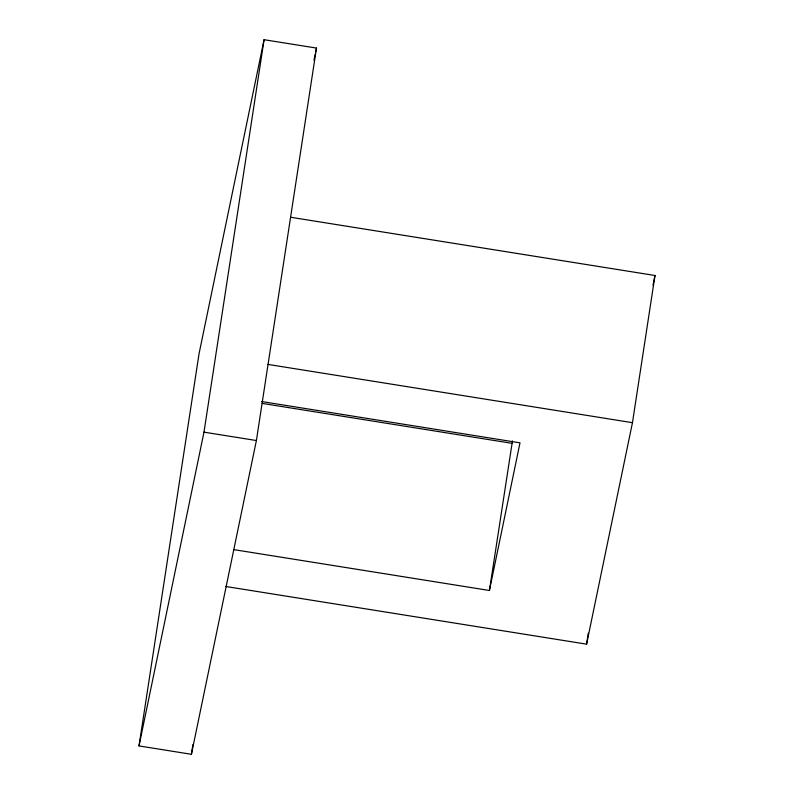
<?xml version="1.0" encoding="UTF-8"?>
<svg xmlns="http://www.w3.org/2000/svg" width="794" height="794" viewBox="0 0 794 794"><rect width="100%" height="100%" fill="white"/><g stroke="black" fill="none" stroke-linecap="round" stroke-linejoin="round"><path stroke-width="1.19" d="M139.01 745.923L199.096 353.469L264.074 39.7L316.488 48.077L256.393 440.531L191.414 754.3L139.01 745.923L203.989 432.154L264.074 39.7M191.414 754.3L192.912 744.524M233.515 549.577L489.422 590.488L512.458 440.898M225.863 586.498L586.587 644.162L588.265 633.215M586.587 644.162L632.461 422.676L654.99 275.498L290.594 217.248M313.977 60.195L315.228 54.131M315.734 51.709L316.488 48.077M489.422 590.488L520.001 442.834L261.643 401.536M652.986 285.185L654.99 275.498M268.064 364.426L632.461 422.676M262.169 403.392L511.951 443.32M203.989 432.154L256.393 440.531"/></g></svg>
